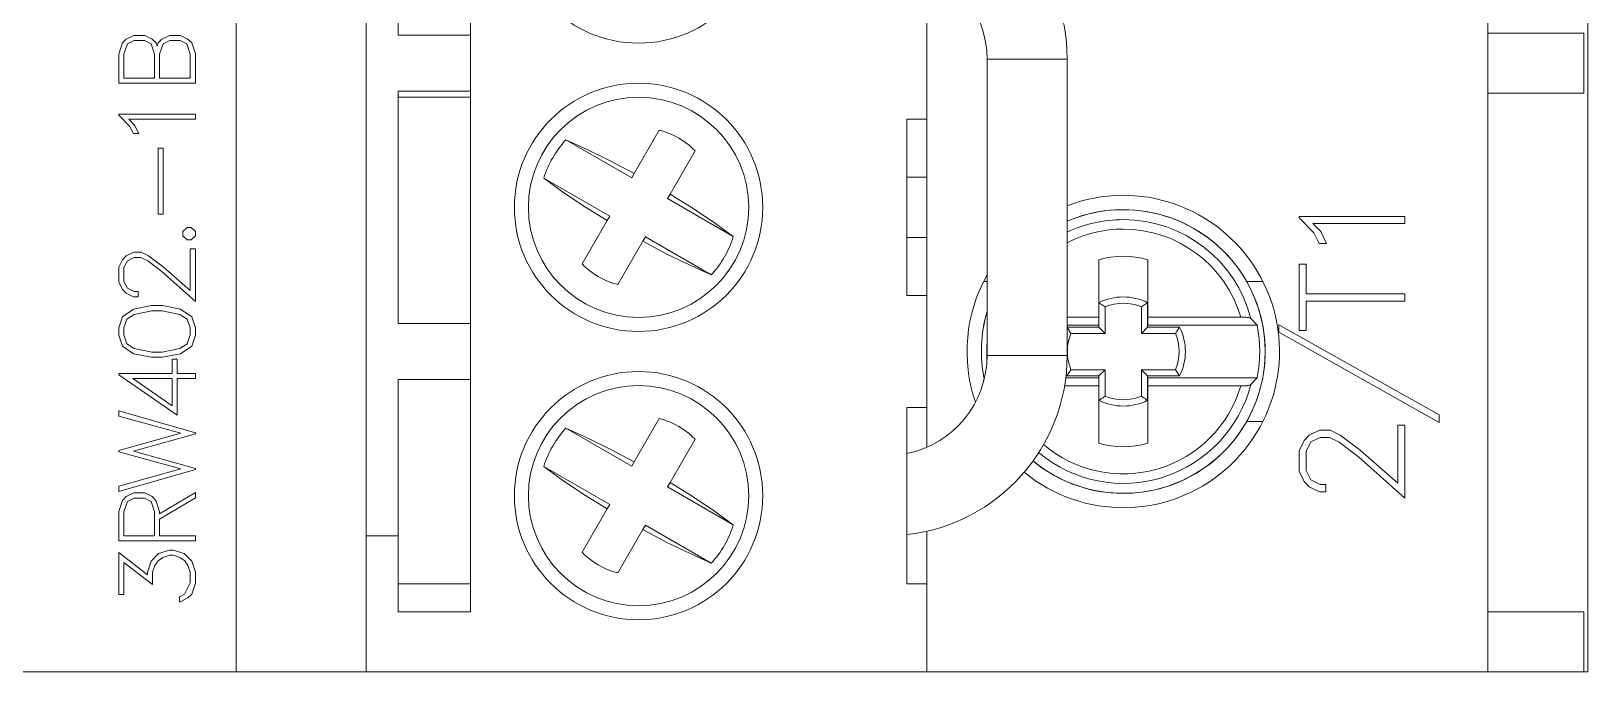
# Model space of a CAD drawing. Header units: millimetres. Extents: x 0 to 69574, y -5 to 41746.
# Drawn here: x 39242.82 to 39281.68, y 16020.24 to 16036.24 of the extents above; entities that cross this region are included whole.
import ezdxf

# ---------------------------------------------------------------- set-up
doc = ezdxf.new("R2010")
doc.units = ezdxf.units.MM
doc.set_wipeout_variables(frame=1)
doc.layers.add('000-PI-Oprema', color=30, linetype='Continuous', lineweight=5)

# ---------------------------------------------------------------- blocks, each defined once
blk = doc.blocks.new('3RW4026-1BB14')
blk.add_wipeout([(45618.425, 37573.123), (45663.225, 37573.123), (45663.225, 37448.123), (45618.425, 37448.123)]).dxf.layer = '000-PI-Oprema'
at = {"layer": '000-PI-Oprema'}
for p, q in [((45618.425, 37448.123), (45618.425, 37542.623)), ((45620.357, 37484.798), (45621.408, 37484.798)), ((45620.357, 37484.671), (45620.357, 37484.798)), ((45620.357, 37484.671), (45621.157, 37484.671)), ((45620.605, 37483.956), (45621.157, 37484.671)), ((45620.848, 37484.086), (45621.408, 37484.798)), ((45621.697, 37484.798), (45622.431, 37484.798)), ((45621.697, 37482.887), (45621.697, 37484.798)), ((45621.825, 37484.671), (45622.425, 37484.671)), ((45621.825, 37483.906), (45621.825, 37484.671)), ((45622.68, 37484.583), (45622.425, 37484.671)), ((45622.705, 37484.706), (45622.431, 37484.798)), ((45622.801, 37484.613), (45622.705, 37484.706)), ((45623.476, 37482.887), (45622.927, 37484.798)), ((45622.927, 37484.798), (45623.06, 37484.798)), ((45623.491, 37483.249), (45623.06, 37484.798)), ((45623.491, 37483.249), (45623.921, 37484.798)), ((45623.921, 37484.798), (45623.952, 37484.798)), ((45624.383, 37483.249), (45623.952, 37484.798)), ((45624.383, 37483.249), (45624.813, 37484.798)), ((45624.398, 37482.887), (45624.945, 37484.798)), ((45624.813, 37484.798), (45624.945, 37484.798)), ((45624.835, 37483.342), (45625.846, 37484.798)), ((45625.846, 37484.798), (45625.877, 37484.798)), ((45625.877, 37483.47), (45625.877, 37484.798)), ((45626.369, 37484.429), (45626.555, 37484.706)), ((45626.555, 37484.706), (45626.833, 37484.798)), ((45626.617, 37484.597), (45626.838, 37484.671)), ((45626.833, 37484.798), (45627.017, 37484.798)), ((45626.838, 37484.671), (45627.012, 37484.671)), ((45627.232, 37484.597), (45627.012, 37484.671)), ((45627.294, 37484.706), (45627.017, 37484.798)), ((45627.481, 37484.429), (45627.294, 37484.706)), ((45627.883, 37484.615), (45627.977, 37484.707)), ((45627.977, 37484.707), (45628.164, 37484.798)), ((45628.006, 37484.586), (45628.174, 37484.671)), ((45628.164, 37484.798), (45628.531, 37484.798)), ((45628.174, 37484.671), (45628.52, 37484.671)), ((45628.689, 37484.586), (45628.52, 37484.671)), ((45628.716, 37484.706), (45628.531, 37484.798)), ((45628.811, 37484.613), (45628.716, 37484.706)), ((45632.055, 37484.529), (45632.326, 37484.798)), ((45632.326, 37484.798), (45632.353, 37484.798)), ((45632.353, 37482.887), (45632.353, 37484.798)), ((45633.123, 37484.798), (45633.856, 37484.798)), ((45633.123, 37482.887), (45633.123, 37484.798)), ((45633.25, 37484.671), (45633.85, 37484.671)), ((45633.25, 37483.906), (45633.25, 37484.671)), ((45634.105, 37484.583), (45633.85, 37484.671)), ((45634.13, 37484.706), (45633.856, 37484.798)), ((45634.227, 37484.613), (45634.13, 37484.706)), ((45622.764, 37484.418), (45622.68, 37484.583)), ((45622.764, 37484.159), (45622.764, 37484.418)), ((45622.892, 37484.427), (45622.801, 37484.613)), ((45622.892, 37484.15), (45622.892, 37484.427)), ((45623.506, 37482.887), (45623.936, 37484.436)), ((45624.367, 37482.887), (45623.936, 37484.436)), ((45625.066, 37483.47), (45625.749, 37484.452)), ((45625.749, 37483.47), (45625.749, 37484.452)), ((45626.28, 37483.979), (45626.369, 37484.429)), ((45626.407, 37483.975), (45626.497, 37484.416)), ((45626.497, 37484.416), (45626.617, 37484.597)), ((45627.352, 37484.416), (45627.232, 37484.597)), ((45627.442, 37483.975), (45627.352, 37484.416)), ((45627.57, 37483.979), (45627.481, 37484.429)), ((45627.792, 37484.428), (45627.883, 37484.615)), ((45627.792, 37484.314), (45627.792, 37484.428)), ((45627.792, 37484.314), (45627.921, 37484.314)), ((45627.921, 37484.418), (45628.006, 37484.586)), ((45627.921, 37484.314), (45627.921, 37484.418)), ((45628.686, 37484.076), (45628.772, 37484.25)), ((45628.772, 37484.418), (45628.689, 37484.586)), ((45628.772, 37484.25), (45628.772, 37484.418)), ((45628.903, 37484.426), (45628.811, 37484.613)), ((45628.903, 37484.237), (45628.903, 37484.426)), ((45631.869, 37484.434), (45632.055, 37484.529)), ((45631.869, 37484.3), (45631.869, 37484.434)), ((45631.869, 37484.3), (45632.08, 37484.404)), ((45632.08, 37484.404), (45632.226, 37484.551)), ((45632.226, 37482.887), (45632.226, 37484.551)), ((45634.19, 37484.418), (45634.105, 37484.583)), ((45634.19, 37484.159), (45634.19, 37484.418)), ((45634.317, 37484.427), (45634.227, 37484.613)), ((45634.317, 37484.15), (45634.317, 37484.427)), ((45620.605, 37483.956), (45620.911, 37483.956)), ((45620.848, 37484.086), (45620.916, 37484.086)), ((45621.082, 37483.898), (45620.911, 37483.956)), ((45621.191, 37483.994), (45620.916, 37484.086)), ((45621.201, 37483.819), (45621.082, 37483.898)), ((45621.378, 37483.808), (45621.191, 37483.994)), ((45621.825, 37483.906), (45622.425, 37483.906)), ((45622.425, 37483.906), (45622.68, 37483.994)), ((45622.43, 37483.779), (45622.704, 37483.871)), ((45622.68, 37483.994), (45622.764, 37484.159)), ((45622.704, 37483.871), (45622.801, 37483.964)), ((45622.801, 37483.964), (45622.892, 37484.15)), ((45626.28, 37483.706), (45626.28, 37483.979)), ((45626.407, 37483.713), (45626.407, 37483.975)), ((45627.442, 37483.713), (45627.442, 37483.975)), ((45627.57, 37483.706), (45627.57, 37483.979)), ((45628.421, 37483.723), (45628.686, 37484.076)), ((45628.541, 37483.695), (45628.811, 37484.054)), ((45628.811, 37484.054), (45628.903, 37484.237)), ((45633.25, 37483.906), (45633.85, 37483.906)), ((45633.85, 37483.906), (45634.105, 37483.994)), ((45634.05, 37483.844), (45634.129, 37483.87)), ((45634.105, 37483.994), (45634.19, 37484.159)), ((45634.129, 37483.87), (45634.226, 37483.963)), ((45634.226, 37483.963), (45634.317, 37484.15)), ((45621.281, 37483.698), (45621.201, 37483.819)), ((45621.339, 37483.528), (45621.281, 37483.698)), ((45621.339, 37483.444), (45621.339, 37483.528)), ((45621.468, 37483.533), (45621.378, 37483.808)), ((45621.468, 37483.439), (45621.468, 37483.533)), ((45621.825, 37483.779), (45622.236, 37483.779)), ((45621.825, 37482.887), (45621.825, 37483.779)), ((45622.77, 37482.887), (45622.236, 37483.779)), ((45622.908, 37482.887), (45622.374, 37483.779)), ((45622.374, 37483.779), (45622.43, 37483.779)), ((45625.066, 37483.47), (45625.749, 37483.47)), ((45625.877, 37483.47), (45626.234, 37483.47)), ((45626.234, 37483.342), (45626.234, 37483.47)), ((45626.369, 37483.256), (45626.28, 37483.706)), ((45626.497, 37483.272), (45626.407, 37483.713)), ((45627.352, 37483.272), (45627.442, 37483.713)), ((45627.481, 37483.256), (45627.57, 37483.706)), ((45627.677, 37482.887), (45628.421, 37483.723)), ((45627.947, 37483.015), (45628.541, 37483.695)), ((45629.856, 37483.815), (45631.502, 37483.815)), ((45629.856, 37483.688), (45629.856, 37483.815)), ((45629.856, 37483.688), (45631.502, 37483.688)), ((45631.502, 37483.688), (45631.502, 37483.815)), ((45633.25, 37483.779), (45633.85, 37483.779)), ((45633.25, 37483.015), (45633.25, 37483.779)), ((45634.105, 37483.692), (45633.85, 37483.779)), ((45634.129, 37483.817), (45634.05, 37483.844)), ((45634.19, 37483.526), (45634.105, 37483.692)), ((45634.226, 37483.722), (45634.129, 37483.817)), ((45634.19, 37483.268), (45634.19, 37483.526)), ((45634.317, 37483.536), (45634.226, 37483.722)), ((45634.317, 37483.259), (45634.317, 37483.536)), ((45620.272, 37483.072), (45620.167, 37483.282)), ((45620.167, 37483.282), (45620.301, 37483.282)), ((45620.362, 37483.158), (45620.301, 37483.282)), ((45620.651, 37483.015), (45620.362, 37483.158)), ((45621.082, 37483.074), (45621.201, 37483.153)), ((45621.191, 37482.979), (45621.378, 37483.164)), ((45621.201, 37483.153), (45621.281, 37483.272)), ((45621.281, 37483.272), (45621.339, 37483.444)), ((45621.378, 37483.164), (45621.468, 37483.439)), ((45624.835, 37483.342), (45625.749, 37483.342)), ((45625.749, 37482.887), (45625.749, 37483.342)), ((45625.877, 37483.342), (45626.234, 37483.342)), ((45625.877, 37482.887), (45625.877, 37483.342)), ((45626.555, 37482.979), (45626.369, 37483.256)), ((45626.617, 37483.091), (45626.497, 37483.272)), ((45626.838, 37483.017), (45626.617, 37483.091)), ((45627.012, 37483.017), (45627.232, 37483.091)), ((45627.232, 37483.091), (45627.352, 37483.272)), ((45627.294, 37482.979), (45627.481, 37483.256)), ((45629.214, 37483.094), (45629.316, 37483.197)), ((45629.214, 37482.99), (45629.214, 37483.094)), ((45629.316, 37483.197), (45629.421, 37483.197)), ((45629.523, 37483.094), (45629.421, 37483.197)), ((45629.523, 37482.99), (45629.523, 37483.094)), ((45633.85, 37483.015), (45634.105, 37483.102)), ((45634.105, 37483.102), (45634.19, 37483.268)), ((45634.227, 37483.073), (45634.317, 37483.259)), ((45620.369, 37482.978), (45620.272, 37483.072)), ((45620.644, 37482.887), (45620.369, 37482.978)), ((45620.644, 37482.887), (45620.916, 37482.887)), ((45620.651, 37483.015), (45620.911, 37483.015)), ((45620.911, 37483.015), (45621.082, 37483.074)), ((45620.916, 37482.887), (45621.191, 37482.979)), ((45621.697, 37482.887), (45621.825, 37482.887)), ((45622.77, 37482.887), (45622.908, 37482.887)), ((45623.476, 37482.887), (45623.506, 37482.887)), ((45624.367, 37482.887), (45624.398, 37482.887)), ((45625.749, 37482.887), (45625.877, 37482.887)), ((45626.833, 37482.887), (45626.555, 37482.979)), ((45626.833, 37482.887), (45627.017, 37482.887)), ((45626.838, 37483.017), (45627.012, 37483.017)), ((45627.017, 37482.887), (45627.294, 37482.979)), ((45627.677, 37482.887), (45628.991, 37482.887)), ((45627.947, 37483.015), (45628.991, 37483.015)), ((45628.991, 37482.887), (45628.991, 37483.015)), ((45629.316, 37482.887), (45629.214, 37482.99)), ((45629.316, 37482.887), (45629.421, 37482.887)), ((45629.421, 37482.887), (45629.523, 37482.99)), ((45632.226, 37482.887), (45632.353, 37482.887)), ((45633.123, 37482.887), (45633.856, 37482.887)), ((45633.25, 37483.015), (45633.85, 37483.015)), ((45633.856, 37482.887), (45634.13, 37482.979)), ((45634.13, 37482.979), (45634.227, 37483.073)), ((45618.425, 37481.873), (45663.225, 37481.873)), ((45618.425, 37478.623), (45663.225, 37478.623)), ((45618.43, 37464.623), (45618.43, 37478.623)), ((45621.825, 37477.823), (45621.825, 37478.623)), ((45619.925, 37477.823), (45625.725, 37477.823)), ((45619.925, 37476.023), (45619.925, 37477.823)), ((45620.625, 37476.023), (45620.625, 37477.823)), ((45625.725, 37476.023), (45625.725, 37477.823)), ((45627.125, 37477.823), (45632.925, 37477.823)), ((45627.125, 37476.023), (45627.125, 37477.823)), ((45632.775, 37476.023), (45632.775, 37477.823)), ((45632.925, 37476.023), (45632.925, 37477.823)), ((45634.325, 37477.823), (45640.125, 37477.823)), ((45634.325, 37476.023), (45634.325, 37477.823)), ((45619.925, 37476.023), (45661.725, 37476.023)), ((45622.606, 37472.544), (45623.555, 37474.189)), ((45629.806, 37472.544), (45630.755, 37474.189)), ((45623.558, 37471.994), (45624.508, 37473.639)), ((45630.758, 37471.994), (45631.708, 37473.639)), ((45621.151, 37472.918), (45621.211, 37473.003)), ((45621.211, 37473.003), (45621.275, 37473.085)), ((45621.275, 37473.085), (45621.343, 37473.161)), ((45621.343, 37473.161), (45621.413, 37473.233)), ((45622.493, 37472.609), (45621.413, 37473.233)), ((45628.351, 37472.918), (45628.411, 37473.003)), ((45628.411, 37473.003), (45628.475, 37473.085)), ((45628.475, 37473.085), (45628.543, 37473.161)), ((45628.543, 37473.161), (45628.613, 37473.233)), ((45629.693, 37472.609), (45628.613, 37473.233)), ((45620.96, 37472.542), (45621, 37472.64)), ((45621, 37472.64), (45621.045, 37472.736)), ((45621.045, 37472.736), (45621.096, 37472.829)), ((45621.096, 37472.829), (45621.151, 37472.918)), ((45622.606, 37472.544), (45622.493, 37472.609)), ((45628.16, 37472.542), (45628.2, 37472.64)), ((45628.2, 37472.64), (45628.245, 37472.736)), ((45628.245, 37472.736), (45628.296, 37472.829)), ((45628.296, 37472.829), (45628.351, 37472.918)), ((45629.806, 37472.544), (45629.693, 37472.609)), ((45620.898, 37472.341), (45620.926, 37472.442)), ((45621.978, 37471.717), (45620.898, 37472.341)), ((45620.926, 37472.442), (45620.96, 37472.542)), ((45628.098, 37472.341), (45628.126, 37472.442)), ((45629.178, 37471.717), (45628.098, 37472.341)), ((45628.126, 37472.442), (45628.16, 37472.542)), ((45623.671, 37471.929), (45623.558, 37471.994)), ((45624.751, 37471.306), (45623.671, 37471.929)), ((45630.871, 37471.929), (45630.758, 37471.994)), ((45631.951, 37471.306), (45630.871, 37471.929)), ((45621.141, 37470.008), (45622.091, 37471.652)), ((45622.091, 37471.652), (45621.978, 37471.717)), ((45628.341, 37470.008), (45629.291, 37471.652)), ((45629.291, 37471.652), (45629.178, 37471.717)), ((45622.094, 37469.458), (45623.043, 37471.102)), ((45623.156, 37471.037), (45623.043, 37471.102)), ((45624.236, 37470.414), (45623.156, 37471.037)), ((45624.649, 37471.006), (45624.689, 37471.105)), ((45624.689, 37471.105), (45624.723, 37471.205)), ((45624.723, 37471.205), (45624.751, 37471.306)), ((45629.294, 37469.458), (45630.243, 37471.102)), ((45630.356, 37471.037), (45630.243, 37471.102)), ((45631.436, 37470.414), (45630.356, 37471.037)), ((45631.849, 37471.006), (45631.889, 37471.105)), ((45631.889, 37471.105), (45631.923, 37471.205)), ((45631.923, 37471.205), (45631.951, 37471.306)), ((45624.374, 37470.562), (45624.438, 37470.643)), ((45624.438, 37470.643), (45624.498, 37470.729)), ((45624.498, 37470.729), (45624.554, 37470.818)), ((45624.554, 37470.818), (45624.604, 37470.911)), ((45624.604, 37470.911), (45624.649, 37471.006)), ((45631.574, 37470.562), (45631.638, 37470.643)), ((45631.638, 37470.643), (45631.698, 37470.729)), ((45631.698, 37470.729), (45631.754, 37470.818)), ((45631.754, 37470.818), (45631.804, 37470.911)), ((45631.804, 37470.911), (45631.849, 37471.006)), ((45624.236, 37470.414), (45624.306, 37470.485)), ((45624.306, 37470.485), (45624.374, 37470.562)), ((45631.436, 37470.414), (45631.506, 37470.485)), ((45631.506, 37470.485), (45631.574, 37470.562)), ((45618.425, 37466.823), (45618.43, 37466.823)), ((45620.625, 37465.123), (45625.025, 37465.123)), ((45620.625, 37464.623), (45620.625, 37465.123)), ((45625.025, 37464.623), (45625.025, 37465.123)), ((45627.825, 37465.123), (45632.225, 37465.123)), ((45627.825, 37464.623), (45627.825, 37465.123)), ((45629.275, 37464.623), (45629.275, 37465.123)), ((45630.775, 37464.623), (45630.775, 37465.123)), ((45632.225, 37464.623), (45632.225, 37465.123)), ((45618.425, 37464.623), (45618.43, 37464.623)), ((45618.43, 37464.623), (45620.625, 37464.623)), ((45620.625, 37464.623), (45621.937, 37464.623)), ((45624.033, 37464.623), (45627.825, 37464.623)), ((45627.825, 37464.623), (45629.275, 37464.623)), ((45629.275, 37464.623), (45630.775, 37464.623)), ((45630.775, 37464.623), (45632.225, 37464.623)), ((45632.225, 37464.623), (45635.025, 37464.623)), ((45626.325, 37463.123), (45633.725, 37463.123)), ((45626.325, 37461.123), (45626.325, 37463.123)), ((45628.176, 37463.123), (45628.176, 37463.208)), ((45633.725, 37461.123), (45633.725, 37463.123)), ((45625.564, 37460.336), (45625.564, 37461.188)), ((45625.77, 37460.336), (45625.77, 37461.158)), ((45625.842, 37461.114), (45625.815, 37461.131)), ((45625.815, 37460.333), (45625.815, 37461.131)), ((45625.868, 37461.097), (45625.842, 37461.114)), ((45625.895, 37461.08), (45625.868, 37461.097)), ((45625.921, 37461.063), (45625.895, 37461.08)), ((45625.946, 37461.047), (45625.921, 37461.063)), ((45625.971, 37461.03), (45625.946, 37461.047)), ((45625.971, 37460.177), (45625.971, 37461.03)), ((45626.325, 37461.123), (45633.725, 37461.123)), ((45626.878, 37461.03), (45626.901, 37461.045)), ((45626.878, 37460.177), (45626.878, 37461.03)), ((45626.901, 37461.045), (45626.925, 37461.061)), ((45626.925, 37461.061), (45626.949, 37461.077)), ((45626.949, 37461.077), (45626.973, 37461.092)), ((45626.973, 37461.092), (45626.997, 37461.108)), ((45626.997, 37461.108), (45627.022, 37461.123)), ((45627.034, 37460.333), (45627.034, 37461.123)), ((45627.079, 37460.336), (45627.079, 37461.123)), ((45627.285, 37460.336), (45627.285, 37461.123)), ((45629.755, 37460.932), (45629.679, 37461.123)), ((45629.819, 37460.737), (45629.755, 37460.932)), ((45629.872, 37460.538), (45629.819, 37460.737)), ((45629.914, 37460.337), (45629.872, 37460.538)), ((45624.132, 37460.336), (45625.564, 37460.336)), ((45625.222, 37460.306), (45625.205, 37460.333)), ((45625.205, 37460.333), (45625.815, 37460.333)), ((45625.239, 37460.279), (45625.222, 37460.306)), ((45625.256, 37460.253), (45625.239, 37460.279)), ((45625.272, 37460.227), (45625.256, 37460.253)), ((45625.289, 37460.202), (45625.272, 37460.227)), ((45625.306, 37460.177), (45625.289, 37460.202)), ((45625.306, 37460.177), (45625.971, 37460.177)), ((45625.564, 37460.336), (45625.77, 37460.336)), ((45625.971, 37460.177), (45625.815, 37460.333)), ((45626.878, 37460.177), (45627.034, 37460.333)), ((45626.878, 37460.177), (45627.543, 37460.177)), ((45627.034, 37460.333), (45627.644, 37460.333)), ((45627.079, 37460.336), (45627.285, 37460.336)), ((45627.285, 37460.336), (45628.717, 37460.336)), ((45627.543, 37460.177), (45627.56, 37460.202)), ((45627.56, 37460.202), (45627.577, 37460.227)), ((45627.577, 37460.227), (45627.593, 37460.253)), ((45627.593, 37460.253), (45627.61, 37460.279)), ((45627.61, 37460.279), (45627.627, 37460.306)), ((45627.627, 37460.306), (45627.644, 37460.333)), ((45629.943, 37460.134), (45629.914, 37460.337)), ((45629.961, 37459.929), (45629.943, 37460.134)), ((45629.967, 37459.723), (45629.961, 37459.929)), ((45624.132, 37459.11), (45625.564, 37459.11)), ((45625.205, 37459.114), (45625.222, 37459.141)), ((45625.205, 37459.114), (45625.815, 37459.114)), ((45625.222, 37459.141), (45625.239, 37459.167)), ((45625.239, 37459.167), (45625.256, 37459.193)), ((45625.256, 37459.193), (45625.272, 37459.219)), ((45625.272, 37459.219), (45625.289, 37459.245)), ((45625.289, 37459.245), (45625.306, 37459.27)), ((45625.306, 37459.27), (45625.971, 37459.27)), ((45625.564, 37459.11), (45625.77, 37459.11)), ((45625.564, 37456.79), (45625.564, 37459.11)), ((45625.77, 37456.379), (45625.77, 37459.11)), ((45625.815, 37459.114), (45625.971, 37459.27)), ((45625.815, 37458.316), (45625.815, 37459.114)), ((45625.971, 37458.417), (45625.971, 37459.27)), ((45627.034, 37459.114), (45626.878, 37459.27)), ((45626.878, 37459.27), (45627.543, 37459.27)), ((45626.878, 37458.417), (45626.878, 37459.27)), ((45627.034, 37459.114), (45627.644, 37459.114)), ((45627.034, 37458.316), (45627.034, 37459.114)), ((45627.079, 37459.11), (45627.285, 37459.11)), ((45627.079, 37456.379), (45627.079, 37459.11)), ((45627.285, 37459.11), (45628.717, 37459.11)), ((45627.285, 37456.79), (45627.285, 37459.11)), ((45627.56, 37459.245), (45627.543, 37459.27)), ((45627.577, 37459.219), (45627.56, 37459.245)), ((45627.593, 37459.193), (45627.577, 37459.219)), ((45627.61, 37459.167), (45627.593, 37459.193)), ((45627.627, 37459.141), (45627.61, 37459.167)), ((45627.644, 37459.114), (45627.627, 37459.141)), ((45625.815, 37458.316), (45625.842, 37458.333)), ((45625.842, 37458.333), (45625.868, 37458.35)), ((45625.868, 37458.35), (45625.895, 37458.366)), ((45625.895, 37458.366), (45625.921, 37458.383)), ((45625.921, 37458.383), (45625.946, 37458.4)), ((45625.946, 37458.4), (45625.971, 37458.417)), ((45626.903, 37458.4), (45626.878, 37458.417)), ((45626.929, 37458.383), (45626.903, 37458.4)), ((45626.954, 37458.366), (45626.929, 37458.383)), ((45626.981, 37458.35), (45626.954, 37458.366)), ((45627.007, 37458.333), (45626.981, 37458.35)), ((45627.034, 37458.316), (45627.007, 37458.333)), ((45625.564, 37456.769), (45625.564, 37456.79)), ((45625.564, 37456.748), (45625.564, 37456.769)), ((45625.565, 37456.727), (45625.564, 37456.748)), ((45625.566, 37456.706), (45625.565, 37456.727)), ((45625.567, 37456.687), (45625.566, 37456.706)), ((45625.568, 37456.668), (45625.567, 37456.687)), ((45625.57, 37456.649), (45625.568, 37456.668)), ((45625.572, 37456.631), (45625.57, 37456.649)), ((45627.278, 37456.644), (45627.28, 37456.659)), ((45627.28, 37456.659), (45627.281, 37456.674)), ((45627.281, 37456.674), (45627.282, 37456.69)), ((45627.282, 37456.69), (45627.283, 37456.705)), ((45627.283, 37456.705), (45627.284, 37456.722)), ((45627.284, 37456.722), (45627.285, 37456.739)), ((45627.285, 37456.774), (45627.285, 37456.79)), ((45627.285, 37456.756), (45627.285, 37456.774)), ((45627.285, 37456.739), (45627.285, 37456.756)), ((45624.673, 37456.239), (45624.673, 37456.644)), ((45625.574, 37456.615), (45625.572, 37456.631)), ((45625.577, 37456.6), (45625.574, 37456.615)), ((45625.579, 37456.586), (45625.577, 37456.6)), ((45625.582, 37456.574), (45625.579, 37456.586)), ((45625.585, 37456.562), (45625.582, 37456.574)), ((45625.588, 37456.553), (45625.585, 37456.562)), ((45625.591, 37456.546), (45625.588, 37456.553)), ((45625.594, 37456.54), (45625.591, 37456.546)), ((45625.597, 37456.535), (45625.594, 37456.54)), ((45625.597, 37456.535), (45625.77, 37456.379)), ((45627.079, 37456.379), (45627.252, 37456.535)), ((45627.252, 37456.535), (45627.254, 37456.539)), ((45627.254, 37456.539), (45627.257, 37456.543)), ((45627.257, 37456.543), (45627.26, 37456.549)), ((45627.26, 37456.549), (45627.262, 37456.555)), ((45627.262, 37456.555), (45627.264, 37456.563)), ((45627.264, 37456.563), (45627.267, 37456.572)), ((45627.267, 37456.572), (45627.269, 37456.582)), ((45627.269, 37456.582), (45627.271, 37456.593)), ((45627.271, 37456.593), (45627.273, 37456.604)), ((45627.273, 37456.604), (45627.275, 37456.616)), ((45627.275, 37456.616), (45627.277, 37456.629)), ((45627.277, 37456.629), (45627.278, 37456.644)), ((45628.176, 37456.239), (45628.176, 37456.644)), ((45624.649, 37451.832), (45626.904, 37455.839)), ((45624.841, 37451.832), (45627.094, 37455.839)), ((45626.904, 37455.839), (45627.094, 37455.839)), ((45623.049, 37455.081), (45623.18, 37455.209)), ((45623.18, 37455.209), (45623.439, 37455.335)), ((45623.22, 37455.041), (45623.453, 37455.158)), ((45623.439, 37455.335), (45623.947, 37455.335)), ((45623.453, 37455.158), (45623.931, 37455.158)), ((45624.166, 37455.041), (45623.931, 37455.158)), ((45624.204, 37455.207), (45623.947, 37455.335)), ((45624.335, 37455.078), (45624.204, 37455.207)), ((45626.946, 37455.335), (45628.603, 37455.335)), ((45626.946, 37455.158), (45626.946, 37455.335)), ((45626.946, 37455.158), (45627.686, 37455.158)), ((45627.686, 37452.689), (45627.686, 37455.158)), ((45627.863, 37455.158), (45628.603, 37455.158)), ((45627.863, 37452.689), (45627.863, 37455.158)), ((45628.603, 37455.158), (45628.603, 37455.335)), ((45629.385, 37454.961), (45629.76, 37455.335)), ((45629.76, 37455.335), (45629.797, 37455.335)), ((45629.797, 37452.689), (45629.797, 37455.335)), ((45622.924, 37454.822), (45623.049, 37455.081)), ((45622.924, 37454.664), (45622.924, 37454.822)), ((45623.103, 37454.809), (45623.22, 37455.041)), ((45623.103, 37454.664), (45623.103, 37454.809)), ((45624.281, 37454.809), (45624.166, 37455.041)), ((45624.281, 37454.576), (45624.281, 37454.809)), ((45624.462, 37454.82), (45624.335, 37455.078)), ((45624.462, 37454.558), (45624.462, 37454.82)), ((45629.126, 37454.831), (45629.385, 37454.961)), ((45629.126, 37454.645), (45629.126, 37454.831)), ((45629.126, 37454.645), (45629.419, 37454.789)), ((45629.419, 37454.789), (45629.621, 37454.993)), ((45629.621, 37452.689), (45629.621, 37454.993)), ((45622.924, 37454.664), (45623.103, 37454.664)), ((45623.795, 37453.846), (45624.162, 37454.335)), ((45624.162, 37454.335), (45624.281, 37454.576)), ((45624.335, 37454.305), (45624.462, 37454.558)), ((45623.961, 37453.807), (45624.335, 37454.305)), ((45622.765, 37452.689), (45623.795, 37453.846)), ((45623.139, 37452.865), (45623.961, 37453.807)), ((45623.139, 37452.865), (45624.584, 37452.865)), ((45624.584, 37452.689), (45624.584, 37452.865)), ((45622.765, 37452.689), (45624.584, 37452.689)), ((45627.686, 37452.689), (45627.863, 37452.689)), ((45629.621, 37452.689), (45629.797, 37452.689)), ((45624.649, 37451.832), (45624.841, 37451.832)), ((45618.425, 37450.623), (45663.225, 37450.623)), ((45619.925, 37448.223), (45619.925, 37450.623)), ((45632.875, 37448.223), (45632.875, 37450.623)), ((45634.375, 37448.223), (45634.375, 37450.623)), ((45618.425, 37448.223), (45619.925, 37448.223)), ((45618.425, 37448.123), (45663.225, 37448.123)), ((45632.875, 37448.223), (45634.375, 37448.223))]:
    blk.add_line(p, q, dxfattribs=at)
for points in [[(45623.555, 37474.189), (45623.213, 37473.72), (45622.855, 37473.187), (45622.493, 37472.609)], [(45630.755, 37474.189), (45630.413, 37473.72), (45630.055, 37473.187), (45629.693, 37472.609)], [(45623.671, 37471.929), (45623.99, 37472.532), (45624.272, 37473.108), (45624.508, 37473.639)], [(45630.871, 37471.929), (45631.19, 37472.532), (45631.472, 37473.108), (45631.708, 37473.639)], [(45621.978, 37471.717), (45621.659, 37471.115), (45621.377, 37470.539), (45621.141, 37470.008)], [(45629.178, 37471.717), (45628.859, 37471.115), (45628.577, 37470.539), (45628.341, 37470.008)], [(45622.094, 37469.458), (45622.436, 37469.927), (45622.794, 37470.459), (45623.156, 37471.037)], [(45629.294, 37469.458), (45629.636, 37469.927), (45629.994, 37470.459), (45630.356, 37471.037)]]:
    blk.add_lwpolyline(points, dxfattribs=at)
for centre, radius in [((45622.825, 37471.823), 3.1), ((45630.025, 37471.823), 3.1), ((45637.225, 37471.823), 3.1), ((45622.825, 37471.823), 2.75), ((45630.025, 37471.823), 2.75)]:
    blk.add_circle(centre, radius, dxfattribs=at)
for centre, radius, start, end in [((45622.825, 37471.823), 2.476, 60, 72.8369), ((45630.025, 37471.823), 2.476, 60, 72.8369), ((45622.825, 37471.823), 2.476, 47.1631, 60), ((45630.025, 37471.823), 2.476, 47.1631, 60), ((45622.825, 37471.823), 2.476, 227.1631, 252.8369), ((45630.025, 37471.823), 2.476, 227.1631, 252.8369), ((45626.325, 37465.623), 4.5, 186.3792, 270), ((45626.325, 37465.623), 2.5, 191.5366, 270), ((45633.725, 37465.623), 2.5, 270, 348.4634), ((45633.725, 37465.623), 4.5, 270, 353.6208), ((45626.425, 37459.723), 3.9, 60.6687, 108.9457), ((45626.425, 37459.723), 3.543, 73.6863, 101.3856), ((45626.425, 37459.723), 3.541, 73.7572, 101.3415), ((45626.425, 37459.723), 3.408, 86.1847, 93.3088), ((45626.425, 37459.723), 3.9, 140.6534, 21.0376), ((45626.425, 37459.723), 3.543, 140.5289, 0), ((45626.425, 37459.723), 3.541, 140.5276, 23.2869), ((45626.425, 37459.723), 3.293, 140.1322, 255.453), ((45626.425, 37459.723), 3.057, 139.4492, 253.6426), ((45626.425, 37459.911), 1.363, 114.8576, 116.5671), ((45626.425, 37459.911), 1.207, 67.9332, 112.0668), ((45626.425, 37459.723), 3.057, 0, 27.2593), ((45626.425, 37459.723), 3.293, 0, 25.1569), ((45626.246, 37459.723), 2.201, 163.8366, 196.1635), ((45626.425, 37459.723), 1.363, 153.433, 206.5671), ((45626.425, 37459.723), 1.207, 157.9331, 202.0668), ((45626.425, 37459.723), 1.207, 337.9332, 22.0669), ((45626.425, 37459.723), 1.363, 333.4329, 26.567), ((45626.603, 37459.723), 2.201, 343.8365, 16.1634), ((45626.425, 37459.723), 3.293, 284.547, 0), ((45626.425, 37459.723), 3.057, 286.3574, 0), ((45626.425, 37459.535), 1.363, 243.4329, 296.5671), ((45626.425, 37459.535), 1.207, 247.9331, 292.0668), ((45626.425, 37459.723), 3.408, 258.9263, 281.0737), ((45622.075, 37453.123), 2.5, 269.6066, 270), ((45623.325, 37453.123), 2.5, 270, 270.3934)]:
    blk.add_arc(centre, radius, start, end, dxfattribs=at)

msp = doc.modelspace()

# ---------------------------------------------------------------- block references
at = {"layer": '000-PI-Oprema', "rotation": 90}
msp.add_blockref('3RW4026-1BB14', (76729.808, -29598.182), dxfattribs=at)

doc.saveas('drawing.dxf')
